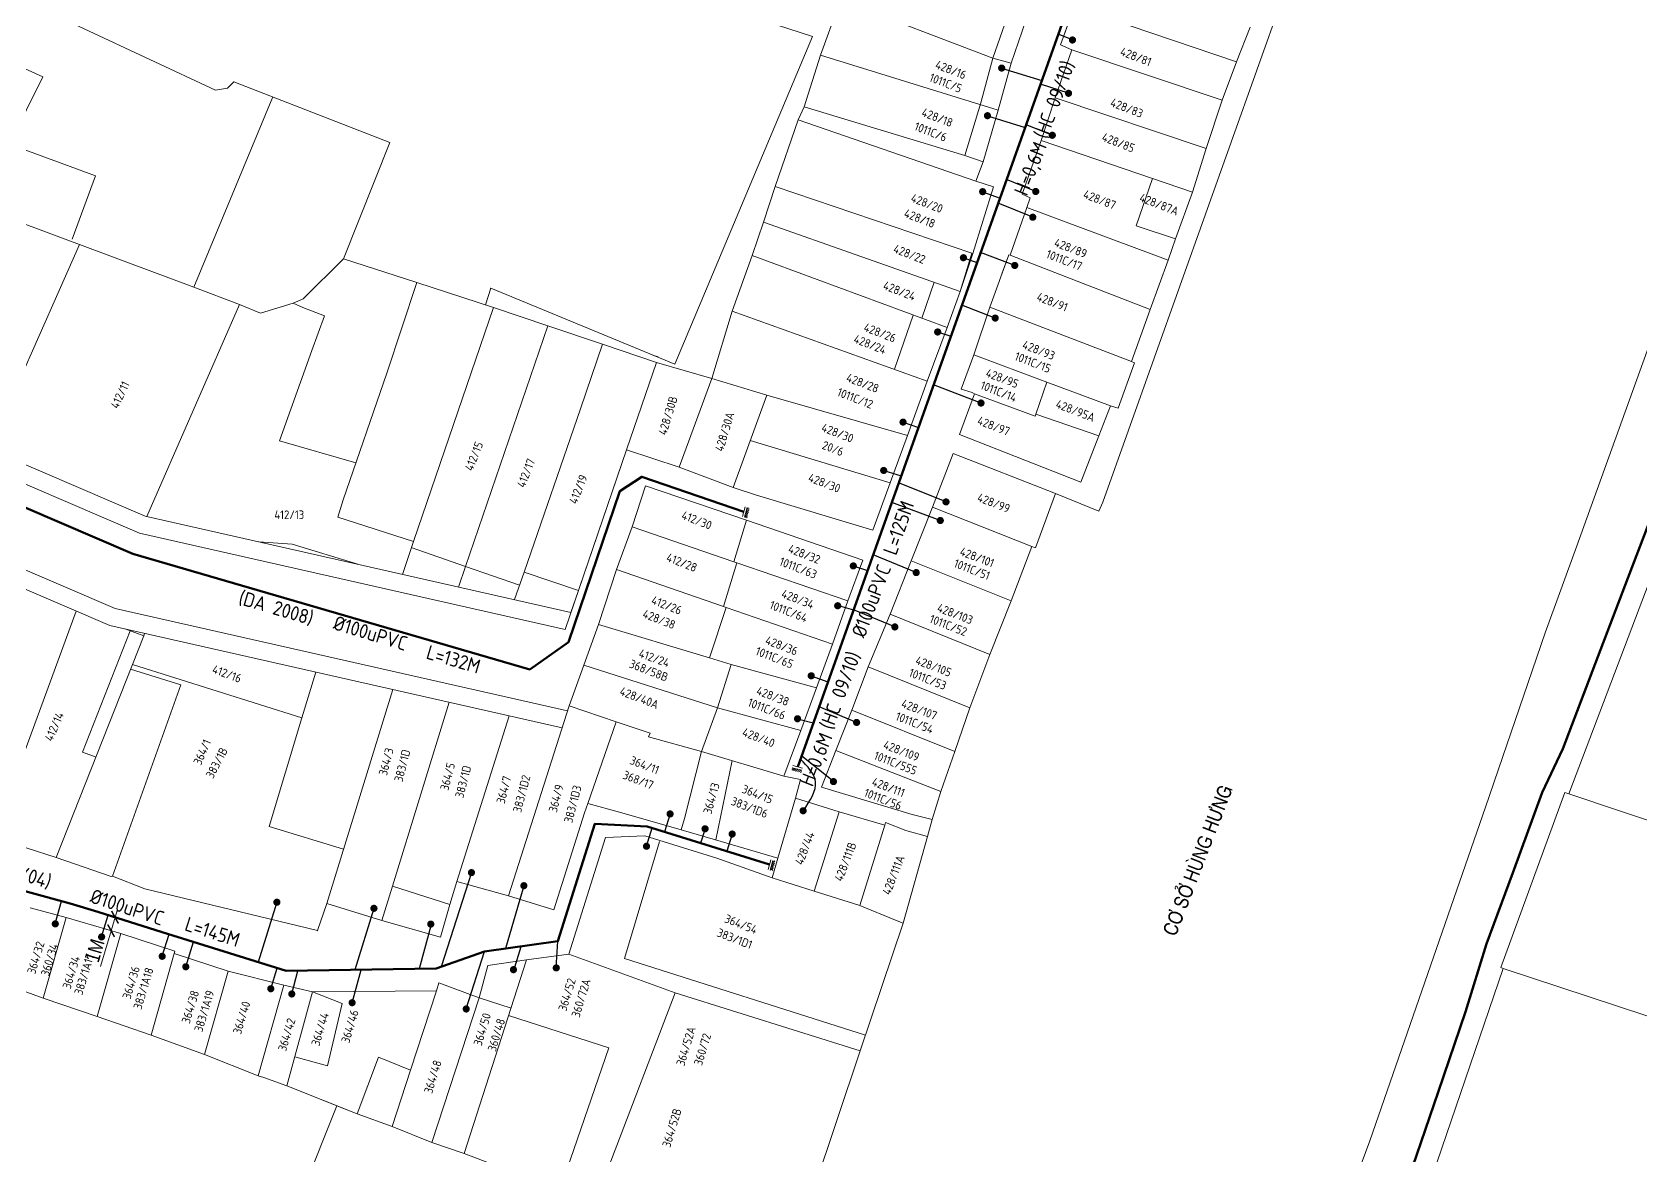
# Model space of a CAD drawing. Header units: inches. Extents: x 595615 to 1194060, y 1190840 to 2385448.
# Drawn here: x 596611.3 to 596723.7, y 1191902.9 to 1191981.4 of the extents above; entities that cross this region are included whole.
import ezdxf
from ezdxf.enums import TextEntityAlignment as Align

# ---------------------------------------------------------------- set-up
doc = ezdxf.new("R2010")
doc.units = ezdxf.units.IN
doc.header["$MEASUREMENT"] = 0
doc.layers.get('Defpoints').update_dxf_attribs({"color": 1})
for name, color, linetype, lineweight in [('Chitiet', 4, 'Continuous', 9), ('DN 100 uPVC', 4, 'Continuous', 50), ('DN 25 PE', 40, 'Continuous', 30), ('DOSAU', 2, 'Continuous', 20), ('DUONG CACH LE', 112, 'Continuous', 5), ('NAM-CDAI', 220, 'Continuous', 25), ('Nen_HTHANH-TP', 9, 'Continuous', 0), ('Nen_SN-HTHANH-TP_new', 7, 'Continuous', 0), ('Nen_SN_HTHANH_old', 9, 'Continuous', 0), ('TEXT PIPE', 3, 'Continuous', 25), ('Text_DiaDanh', 9, 'Continuous', 0), ('TLK 15', 220, 'Continuous', 20)]:
    doc.layers.add(name, color=color, linetype=linetype, lineweight=lineweight)
doc.styles.add('Dia Danh', font='VHELVCN_0.TTF', dxfattribs={"height": 1})
doc.styles.add('Sonha_QTB', font='isocp.shx', dxfattribs={"height": 0.6, "bigfont": 'bigfont.shx'})
doc.styles.add('text', font='isocp2.shx')
doc.styles.add('VNI-HC', font='VHELVCN_0.TTF')
doc.dimstyles.new('DUONG KICH THUOC', dxfattribs={"dimtxt": 1, "dimasz": 0.7, "dimexe": 0.5, "dimexo": 0.3, "dimgap": 0.2, "dimtad": 1, "dimzin": 0, "dimdsep": 46, "dimtxsty": 'VNI-HC', "dimblk": 'ARCHTICK', "dimcen": 0.09, "dimdle": 0.5, "dimclrd": 256, "dimclre": 256, "dimclrt": 256, "dimadec": 0, "dimazin": 0, "dimtfac": 1, "dimtofl": 0, "dimtmove": 0, "dimatfit": 3, "dimfxl": 1, "dimtolj": 1, "dimtzin": 0, "dimlwd": -1, "dimlwe": -1, "dimarcsym": 0})

# ---------------------------------------------------------------- blocks, each defined once
blk = doc.blocks.new('BIT')
at = {"layer": 'Chitiet', "ltscale": 100}
for p, q in [((0.35, 0), (-0.35, 0)), ((-0.3, -0.16), (-0.35, -0.21)), ((0.35, -0.16), (-0.35, -0.16)), ((-0.18, -0.16), (-0.34, -0.33)), ((-0.06, -0.16), (-0.22, -0.33)), ((0.07, -0.16), (-0.09, -0.33)), ((0.19, -0.16), (0.03, -0.33)), ((0.32, -0.16), (0.15, -0.33)), ((0.35, -0.25), (0.28, -0.33))]:
    blk.add_line(p, q, dxfattribs=at)
blk = doc.blocks.new('_ArchTick')
at = {"color": 0, "linetype": 'ByBlock', "const_width": 0.15}
blk.add_lwpolyline([(-0.5, -0.5), (0.5, 0.5)], dxfattribs=at)
blk = doc.blocks.new('*D75')
at = {"layer": 'Defpoints', "color": 0}
for p in [(596617.07, 1191919.59), (596616.8, 1191918.65), (596616.8, 1191918.65)]:
    blk.add_point(p, dxfattribs=at)
at = {"layer": 'DUONG CACH LE'}
for p, q in [((596616.79, 1191919.68), (596616.6, 1191919.73)), ((596617.22, 1191920.07), (596616.8, 1191918.65)), ((596616.8, 1191918.65), (596616.06, 1191916.15)), ((596616.51, 1191918.74), (596616.32, 1191918.8))]:
    blk.add_line(p, q, dxfattribs=at)
at = {"layer": 'DUONG CACH LE', "xscale": 0.7, "yscale": 0.7, "zscale": 0.7}
for p, rotation in [((596617.07, 1191919.59), 73.56740579417948), ((596616.8, 1191918.65), 253.5674057941795)]:
    blk.add_blockref('_ArchTick', p, dxfattribs=dict(at, rotation=rotation))
at = {"layer": 'DUONG CACH LE', "insert": (596615.66, 1191917.26), "char_height": 1, "attachment_point": 5, "rotation": 73.5674, "style": 'VNI-HC'}
blk.add_mtext('\\A1;1M', dxfattribs=at)
blk = doc.blocks.new('TLK 15')
at = {"layer": 'TLK 15', "linetype": 'Continuous', "const_width": 0.25}
blk.add_lwpolyline([(-0.125, 0, 1), (0.125, 0, 1)], format="xyb", close=True, dxfattribs=at)

msp = doc.modelspace()

# ---------------------------------------------------------------- linework, layer by layer
at = {"layer": 'DN 100 uPVC'}
for points in [[(596664.773, 1191930.098), (596692.787, 1192008.835), (596692.787, 1192008.835), (596692.239, 1192010.312), (596705.699, 1192047.455)], [(596548.431, 1191976.364), (596577.772, 1191962.393), (596618.33, 1191944.98), (596646.048, 1191936.899), (596648.751, 1191938.806), (596652.344, 1191949.348), (596653.879, 1191950.357), (596661.003, 1191947.911)], [(596724.21, 1191947.055), (596722.775, 1191943.279), (596720.502, 1191937.298), (596718.242, 1191931.354), (596716.784, 1191928.3), (596714.731, 1191922.698), (596712.908, 1191917.723), (596711.435, 1191912.975), (596709.524, 1191907.381), (596706.851, 1191899.552)], [(596607.951, 1191922.178), (596613.94, 1191920.541), (596615.868, 1191919.972), (596620.373, 1191918.557), (596629.026, 1191915.843), (596639.52, 1191916.007), (596642.881, 1191917.199), (596648.024, 1191917.911), (596650.597, 1191926.114), (596654.246, 1191925.939), (596662.796, 1191923.266), (596662.796, 1191923.266)]]:
    msp.add_lwpolyline(points, dxfattribs=at)
at = {"layer": 'DN 25 PE'}
for p, q in [((596683.971, 1191980.871), (596682.982, 1191981.278)), ((596679.025, 1191978.909), (596681.83, 1191978.039)), ((596683.7, 1191977.147), (596681.741, 1191977.788)), ((596678.031, 1191975.582), (596680.666, 1191974.769)), ((596682.563, 1191974.213), (596680.726, 1191974.937)), ((596681.406, 1191970.287), (596679.372, 1191971.132)), ((596677.697, 1191970.275), (596678.91, 1191969.832)), ((596681.199, 1191968.49), (596678.78, 1191969.466)), ((596676.351, 1191965.661), (596677.305, 1191965.321)), ((596679.938, 1191965.122), (596677.555, 1191966.023)), ((596678.574, 1191961.445), (596676.246, 1191962.345)), ((596674.553, 1191960.473), (596675.474, 1191960.175)), ((596677.582, 1191955.51), (596674.27, 1191956.792)), ((596672.134, 1191954.179), (596673.206, 1191953.8)), ((596670.782, 1191950.801), (596672.002, 1191950.416)), ((596675.136, 1191948.602), (596671.828, 1191949.927)), ((596674.738, 1191947.304), (596671.343, 1191948.565)), ((596673.052, 1191943.668), (596670.04, 1191944.903)), ((596668.659, 1191944.131), (596669.651, 1191943.809)), ((596667.694, 1191941.35), (596668.673, 1191941.059)), ((596671.565, 1191939.868), (596668.673, 1191941.059)), ((596665.719, 1191936.455), (596666.888, 1191936.044)), ((596668.89, 1191933.198), (596666.265, 1191934.293)), ((596664.761, 1191933.454), (596665.863, 1191933.163)), ((596667.271, 1191929.066), (596665.046, 1191930.866)), ((596655.858, 1191926.806), (596655.467, 1191925.557)), ((596654.208, 1191924.548), (596654.608, 1191925.826)), ((596658.301, 1191925.769), (596657.988, 1191924.769)), ((596660.195, 1191925.403), (596659.818, 1191924.197)), ((596641.978, 1191922.708), (596639.871, 1191916.131)), ((596645.643, 1191921.793), (596644.358, 1191917.403)), ((596612.901, 1191919.129), (596613.332, 1191920.707)), ((596628.385, 1191920.637), (596627.074, 1191916.456)), ((596616.138, 1191918.214), (596616.588, 1191919.737)), ((596635.166, 1191920.21), (596633.831, 1191915.918)), ((596620.371, 1191916.86), (596620.856, 1191918.406)), ((596639.136, 1191918.986), (596638.33, 1191915.988)), ((596622.02, 1191916.128), (596622.566, 1191917.869)), ((596641.614, 1191913.181), (596642.881, 1191917.199)), ((596644.912, 1191915.802), (596645.452, 1191917.555)), ((596647.905, 1191916.049), (596648.024, 1191917.911)), ((596627.958, 1191914.595), (596628.41, 1191916.036)), ((596629.424, 1191914.229), (596629.853, 1191915.856)), ((596633.639, 1191913.619), (596634.273, 1191915.925))]:
    msp.add_line(p, q, dxfattribs=at)
msp.add_spline([(596665.154, 1191927.027), (596666.02, 1191929.065), (596664.966, 1191930.642)], degree=3, dxfattribs=at)
at = {"layer": 'Nen_HTHANH-TP', "linetype": 'Continuous'}
for p, q in [((596703.005, 1191996.061), (596686.083, 1191948.587)), ((596602.792, 1191987.32), (596624.1, 1191977.367)), ((596602.792, 1191987.32), (596624.1, 1191977.367)), ((596665.817, 1191981.111), (596652.613, 1191985.41)), ((596666.368, 1191979.811), (596667.765, 1191983.682)), ((596678.418, 1191979.601), (596667.765, 1191983.682)), ((596719.196, 1191945.454), (596733.154, 1191984.285)), ((596679.735, 1191983.402), (596678.418, 1191979.601)), ((596680.975, 1191982.973), (596679.698, 1191979.242)), ((596680.975, 1191982.973), (596679.698, 1191979.242)), ((596684.125, 1191983.226), (596683.127, 1191980.525)), ((596683.127, 1191980.525), (596684.125, 1191983.216)), ((596685.035, 1191982.866), (596695.438, 1191979.355)), ((596696.386, 1191981.765), (596695.438, 1191979.355)), ((596607.637, 1191980.294), (596612.019, 1191978.287)), ((596656.195, 1191958.223), (596665.817, 1191981.111)), ((596683.928, 1191980.175), (596682.76, 1191976.834)), ((596682.76, 1191976.834), (596683.928, 1191980.175)), ((596683.127, 1191980.525), (596683.928, 1191980.175)), ((596683.928, 1191980.175), (596683.127, 1191980.525)), ((596683.928, 1191980.175), (596694.42, 1191976.664)), ((596665.231, 1191976.2), (596666.368, 1191979.811)), ((596666.368, 1191979.811), (596678.781, 1191975.961)), ((596678.418, 1191979.601), (596677.561, 1191976.48)), ((596679.698, 1191979.242), (596678.418, 1191979.601)), ((596679.698, 1191979.242), (596678.781, 1191975.961)), ((596679.698, 1191979.242), (596678.781, 1191975.961)), ((596695.438, 1191979.355), (596694.42, 1191976.664)), ((596612.019, 1191978.287), (596609.713, 1191973.585)), ((596624.93, 1191977.508), (596625.379, 1191977.938)), ((596624.93, 1191977.508), (596625.379, 1191977.938)), ((596625.379, 1191977.938), (596636.283, 1191973.717)), ((596625.379, 1191977.938), (596636.283, 1191973.717)), ((596622.581, 1191963.606), (596628.09, 1191976.89)), ((596624.1, 1191977.367), (596624.93, 1191977.508)), ((596624.1, 1191977.367), (596624.93, 1191977.508)), ((596682.76, 1191976.834), (596681.793, 1191973.854)), ((596681.793, 1191973.854), (596682.76, 1191976.834)), ((596682.76, 1191976.834), (596693.323, 1191973.293)), ((596665.231, 1191976.2), (596664.811, 1191975.29)), ((596676.453, 1191972.799), (596665.231, 1191976.2)), ((596677.561, 1191976.48), (596676.453, 1191972.799)), ((596678.781, 1191975.961), (596677.734, 1191972.37)), ((596678.781, 1191975.961), (596677.734, 1191972.37)), ((596694.42, 1191976.664), (596693.323, 1191973.293)), ((596664.811, 1191975.29), (596663.205, 1191970.629)), ((596664.811, 1191975.29), (596677.225, 1191971.02)), ((596609.713, 1191973.585), (596615.715, 1191971.38)), ((596633.029, 1191965.584), (596636.283, 1191973.717)), ((596633.029, 1191965.584), (596636.283, 1191973.717)), ((596681.793, 1191973.854), (596680.466, 1191970.093)), ((596680.466, 1191970.093), (596681.793, 1191973.854)), ((596681.793, 1191973.854), (596689.575, 1191971.19)), ((596677.734, 1191972.37), (596676.453, 1191972.799)), ((596677.734, 1191972.37), (596677.225, 1191971.02)), ((596677.734, 1191972.37), (596677.225, 1191971.02)), ((596693.323, 1191973.293), (596692.366, 1191970.232)), ((596614.078, 1191966.949), (596615.715, 1191971.38)), ((596689.575, 1191971.19), (596688.417, 1191967.889)), ((596689.575, 1191971.19), (596692.366, 1191970.232)), ((596663.205, 1191970.629), (596662.377, 1191968.138)), ((596663.205, 1191970.629), (596676.949, 1191965.98)), ((596678.455, 1191970.621), (596677.009, 1191965.95)), ((596678.455, 1191970.621), (596677.009, 1191965.95)), ((596677.225, 1191971.02), (596678.455, 1191970.621)), ((596677.225, 1191971.02), (596678.455, 1191970.621)), ((596680.466, 1191970.093), (596681.026, 1191969.853)), ((596681.026, 1191969.853), (596680.466, 1191970.093)), ((596692.366, 1191970.232), (596691.178, 1191966.991)), ((596622.581, 1191963.606), (596607.086, 1191969.383)), ((596680.776, 1191969.163), (596679.609, 1191965.832)), ((596679.609, 1191965.832), (596680.776, 1191969.163)), ((596681.026, 1191969.853), (596680.776, 1191969.163)), ((596680.776, 1191969.163), (596681.026, 1191969.853)), ((596680.776, 1191969.163), (596690.659, 1191965.491)), ((596662.377, 1191968.138), (596661.599, 1191965.827)), ((596662.377, 1191968.138), (596676.131, 1191963.299)), ((596688.417, 1191967.889), (596691.178, 1191966.991)), ((596691.178, 1191966.991), (596690.659, 1191965.491)), ((596614.588, 1191966.589), (596608.258, 1191952.297)), ((596630.222, 1191962.792), (596633.029, 1191965.584)), ((596638.161, 1191963.938), (596633.029, 1191965.584)), ((596638.161, 1191963.938), (596633.029, 1191965.584)), ((596661.599, 1191965.827), (596660.202, 1191961.936)), ((596661.599, 1191965.827), (596675.223, 1191960.778)), ((596676.949, 1191965.98), (596676.131, 1191963.299)), ((596677.009, 1191965.95), (596676.131, 1191963.299)), ((596677.009, 1191965.95), (596676.949, 1191965.98)), ((596678.202, 1191962.201), (596679.519, 1191965.872)), ((596679.519, 1191965.872), (596679.04, 1191964.531)), ((596679.609, 1191965.832), (596679.519, 1191965.872)), ((596679.519, 1191965.872), (596679.609, 1191965.832)), ((596679.609, 1191965.832), (596689.392, 1191962.05)), ((596690.659, 1191965.491), (596689.392, 1191962.05)), ((596622.581, 1191963.606), (596625.762, 1191962.388)), ((596638.171, 1191963.938), (596636.056, 1191957.607)), ((596643.512, 1191962.173), (596638.161, 1191963.938)), ((596643.512, 1191962.173), (596638.161, 1191963.938)), ((596643.331, 1191963.523), (596642.952, 1191962.362)), ((596643.331, 1191963.523), (596656.195, 1191958.223)), ((596674.301, 1191963.948), (596673.443, 1191961.437)), ((596676.131, 1191963.299), (596675.223, 1191960.778)), ((596676.131, 1191963.299), (596675.223, 1191960.778)), ((596625.762, 1191962.388), (596619.303, 1191947.579)), ((596625.762, 1191962.388), (596627.242, 1191961.79)), ((596627.242, 1191961.79), (596629.532, 1191962.491)), ((596629.532, 1191962.491), (596630.222, 1191962.792)), ((596629.532, 1191962.491), (596630.202, 1191962.172)), ((596630.202, 1191962.172), (596631.712, 1191961.603)), ((596643.512, 1191962.173), (596637.925, 1191945.848)), ((596647.323, 1191960.896), (596643.512, 1191962.173)), ((596647.323, 1191960.896), (596643.512, 1191962.173)), ((596677.075, 1191958.87), (596678.202, 1191962.201)), ((596678.202, 1191962.201), (596688.095, 1191958.409)), ((596631.712, 1191961.603), (596630.834, 1191959.182)), ((596660.202, 1191961.936), (596658.766, 1191957.215)), ((596660.202, 1191961.936), (596673.816, 1191957.037)), ((596672.852, 1191961.656), (596671.526, 1191957.865)), ((596689.392, 1191962.05), (596688.095, 1191958.409)), ((596641.557, 1191944.091), (596647.323, 1191960.896)), ((596647.323, 1191960.896), (596651.124, 1191959.619)), ((596647.323, 1191960.896), (596651.124, 1191959.619)), ((596675.223, 1191960.778), (596673.816, 1191957.037)), ((596675.223, 1191960.778), (596673.816, 1191957.037)), ((596630.834, 1191959.182), (596628.56, 1191952.881)), ((596651.124, 1191959.619), (596649.608, 1191955.108)), ((596654.905, 1191958.352), (596651.124, 1191959.619)), ((596654.905, 1191958.352), (596651.124, 1191959.619)), ((596654.655, 1191958.852), (596655.025, 1191958.732)), ((596676.187, 1191956.489), (596677.075, 1191958.87)), ((596677.075, 1191958.87), (596682.176, 1191956.974)), ((596654.905, 1191958.352), (596652.82, 1191952.24)), ((596654.905, 1191958.352), (596652.82, 1191952.24)), ((596658.766, 1191957.215), (596654.905, 1191958.352)), ((596658.766, 1191957.215), (596654.905, 1191958.352)), ((596688.305, 1191958.329), (596687.168, 1191955.148)), ((596688.095, 1191958.409), (596688.305, 1191958.329)), ((596636.056, 1191957.607), (596633.013, 1191948.744)), ((596658.766, 1191957.215), (596656.491, 1191951.023)), ((596658.766, 1191957.215), (596662.617, 1191956.058)), ((596658.766, 1191957.215), (596662.617, 1191956.058)), ((596673.816, 1191957.037), (596672.449, 1191953.236)), ((596673.816, 1191957.037), (596672.449, 1191953.236)), ((596682.176, 1191956.974), (596681.408, 1191954.723)), ((596682.176, 1191956.974), (596686.638, 1191955.318)), ((596660.272, 1191949.616), (596662.617, 1191956.058)), ((596672.449, 1191953.236), (596662.617, 1191956.058)), ((596672.449, 1191953.236), (596662.617, 1191956.058)), ((596676.089, 1191953.319), (596677.127, 1191956.16)), ((596676.957, 1191956.24), (596676.187, 1191956.489)), ((596677.127, 1191956.16), (596676.957, 1191956.24)), ((596677.127, 1191956.16), (596681.358, 1191954.603)), ((596649.608, 1191955.108), (596645.657, 1191943.694)), ((596681.408, 1191954.723), (596681.358, 1191954.603)), ((596685.809, 1191953.207), (596681.408, 1191954.723)), ((596686.638, 1191955.318), (596685.809, 1191953.207)), ((596687.168, 1191955.148), (596686.638, 1191955.318)), ((596670.015, 1191946.624), (596672.449, 1191953.236)), ((596684.562, 1191949.986), (596676.089, 1191953.319)), ((596685.809, 1191953.207), (596684.562, 1191949.986)), ((596633.901, 1191951.335), (596628.56, 1191952.881)), ((596652.82, 1191952.24), (596648.529, 1191939.691)), ((596652.82, 1191952.24), (596649.458, 1191942.408)), ((596652.82, 1191952.24), (596656.491, 1191951.023)), ((596671.232, 1191949.93), (596661.461, 1191952.882)), ((596656.491, 1191951.023), (596660.272, 1191949.616)), ((596675.64, 1191951.989), (596674.193, 1191948.237)), ((596675.64, 1191951.989), (596682.793, 1191949.184)), ((596633.013, 1191948.744), (596632.634, 1191947.544)), ((596654.142, 1191949.721), (596653.214, 1191946.861)), ((596661.194, 1191947.317), (596654.142, 1191949.721)), ((596661.893, 1191949.078), (596660.272, 1191949.616)), ((596670.015, 1191946.624), (596661.893, 1191949.078)), ((596682.793, 1191949.184), (596681.386, 1191945.403)), ((596682.793, 1191949.184), (596685.804, 1191947.947)), ((596632.634, 1191947.544), (596637.925, 1191945.848)), ((596674.193, 1191948.237), (596672.706, 1191944.496)), ((596674.193, 1191948.237), (596681.126, 1191945.483)), ((596686.083, 1191948.587), (596685.804, 1191947.947)), ((596653.214, 1191946.861), (596652.117, 1191943.87)), ((596653.214, 1191946.861), (596660.316, 1191944.416)), ((596661.194, 1191947.317), (596660.316, 1191944.416)), ((596669.316, 1191944.524), (596661.194, 1191947.317)), ((596718.649, 1191928.203), (596725.744, 1191946.869)), ((596629.455, 1191945.641), (596627.133, 1191945.809)), ((596634.031, 1191944.25), (596629.455, 1191945.641)), ((596637.925, 1191945.848), (596637.17, 1191943.54)), ((596637.756, 1191945.408), (596641.557, 1191944.091)), ((596681.126, 1191945.483), (596679.689, 1191941.692)), ((596681.386, 1191945.403), (596681.126, 1191945.483)), ((596717, 1191939.462), (596719.196, 1191945.454)), ((596659.589, 1191941.296), (596660.526, 1191944.346)), ((596660.316, 1191944.416), (596660.526, 1191944.346)), ((596660.526, 1191944.346), (596668.279, 1191941.683)), ((596668.279, 1191941.683), (596669.316, 1191944.524)), ((596672.706, 1191944.496), (596671.229, 1191940.765)), ((596679.689, 1191941.692), (596672.706, 1191944.496)), ((596641.075, 1191942.658), (596641.557, 1191944.091)), ((596641.557, 1191944.091), (596645.338, 1191942.784)), ((596645.657, 1191943.694), (596644.978, 1191941.775)), ((596645.657, 1191943.694), (596649.458, 1191942.408)), ((596652.117, 1191943.87), (596650.85, 1191940.039)), ((596652.117, 1191943.87), (596659.589, 1191941.296)), ((596649.458, 1191942.408), (596648.929, 1191940.887)), ((596649.458, 1191942.408), (596648.929, 1191940.887)), ((596614.359, 1191940.979), (596608.731, 1191925.665)), ((596648.929, 1191940.887), (596648.926, 1191940.883)), ((596659.779, 1191941.236), (596658.612, 1191937.705)), ((596659.779, 1191941.236), (596659.589, 1191941.296)), ((596659.779, 1191941.236), (596667.211, 1191938.672)), ((596667.211, 1191938.672), (596668.279, 1191941.683)), ((596679.689, 1191941.692), (596678.202, 1191937.951)), ((596619.081, 1191939.253), (596617.828, 1191939.711)), ((596650.85, 1191940.039), (596648.804, 1191934.367)), ((596650.85, 1191940.039), (596658.612, 1191937.705)), ((596671.229, 1191940.765), (596669.702, 1191937.074)), ((596671.229, 1191940.765), (596678.202, 1191937.951)), ((596619.081, 1191939.253), (596612.973, 1191923.758)), ((596618.14, 1191939.592), (596614.807, 1191931.13)), ((596619.081, 1191939.253), (596619.142, 1191939.414)), ((596666.083, 1191935.611), (596667.211, 1191938.672)), ((596712.84, 1191927.289), (596717, 1191939.462)), ((596658.612, 1191937.705), (596660.132, 1191937.246)), ((596678.202, 1191937.951), (596676.805, 1191934.21)), ((596621.663, 1191935.815), (596618.162, 1191936.922)), ((596618.292, 1191937.252), (596630.135, 1191933.522)), ((596631.1, 1191936.711), (596630.135, 1191933.522)), ((596659.175, 1191934.215), (596660.132, 1191937.246)), ((596660.132, 1191937.246), (596666.083, 1191935.611)), ((596669.702, 1191937.074), (596668.555, 1191934.063)), ((596669.702, 1191937.074), (596676.805, 1191934.21)), ((596621.663, 1191935.815), (596616.904, 1191922.461)), ((596636.487, 1191935.493), (596631.866, 1191920.543)), ((596664.986, 1191932.63), (596666.083, 1191935.611)), ((596640.424, 1191934.603), (596636.455, 1191921.767)), ((596648.804, 1191934.367), (596644.575, 1191921.084)), ((596648.804, 1191934.367), (596652.095, 1191933.25)), ((596648.804, 1191934.367), (596652.095, 1191933.25)), ((596658.057, 1191931.174), (596659.175, 1191934.215)), ((596659.175, 1191934.215), (596664.986, 1191932.63)), ((596668.555, 1191934.063), (596667.437, 1191931.232)), ((596668.555, 1191934.073), (596668.555, 1191934.063)), ((596668.555, 1191934.063), (596675.747, 1191931.169)), ((596676.805, 1191934.21), (596675.747, 1191931.169)), ((596630.135, 1191933.522), (596627.841, 1191925.93)), ((596644.623, 1191933.654), (596640.954, 1191922.091)), ((596650.11, 1191927.528), (596652.095, 1191933.25)), ((596652.095, 1191933.25), (596650.11, 1191927.528)), ((596652.095, 1191933.25), (596654.466, 1191932.442)), ((596654.466, 1191932.442), (596654.346, 1191932.201)), ((596654.346, 1191932.201), (596658.057, 1191931.174)), ((596664.986, 1191932.63), (596663.808, 1191929.449)), ((596615.747, 1191930.78), (596614.807, 1191931.13)), ((596656.871, 1191926.493), (596658.057, 1191931.174)), ((596663.808, 1191929.449), (596658.057, 1191931.174)), ((596667.437, 1191931.232), (596666.429, 1191928.671)), ((596667.437, 1191931.232), (596674.779, 1191928.368)), ((596675.747, 1191931.169), (596674.779, 1191928.368)), ((596664.969, 1191929.2), (596663.808, 1191929.449)), ((596664.63, 1191927.91), (596664.969, 1191929.2)), ((596666.429, 1191928.671), (596672.781, 1191926.766)), ((596649.881, 1191926.878), (596650.11, 1191927.528)), ((596649.881, 1191926.878), (596650.11, 1191927.528)), ((596650.11, 1191927.528), (596652.33, 1191926.92)), ((596664.63, 1191927.91), (596663.393, 1191923.709)), ((596664.63, 1191927.91), (596667.67, 1191926.942)), ((596674.779, 1191928.368), (596674.171, 1191926.427)), ((596718.379, 1191928.293), (596713.899, 1191916.07)), ((596713.899, 1191916.07), (596718.379, 1191928.293)), ((596718.649, 1191928.203), (596718.379, 1191928.293)), ((596718.379, 1191928.293), (596718.649, 1191928.203)), ((596718.649, 1191928.203), (596747.917, 1191918.367)), ((596718.649, 1191928.203), (596747.917, 1191918.367)), ((596647.736, 1191920.116), (596649.881, 1191926.878)), ((596647.736, 1191920.116), (596649.881, 1191926.878)), ((596652.33, 1191926.92), (596656.641, 1191925.693)), ((596656.641, 1191925.693), (596656.871, 1191926.493)), ((596667.67, 1191926.942), (596665.925, 1191921.421)), ((596667.67, 1191926.942), (596670.851, 1191926.025)), ((596670.851, 1191926.025), (596670.901, 1191926.205)), ((596670.901, 1191926.205), (596672.332, 1191925.646)), ((596672.781, 1191926.766), (596674.171, 1191926.427)), ((596674.171, 1191926.427), (596673.832, 1191925.227)), ((596704.739, 1191903.972), (596712.84, 1191927.289)), ((596608.532, 1191925.184), (596612.973, 1191923.758)), ((596627.841, 1191925.93), (596633.033, 1191924.334)), ((596651.342, 1191925.149), (596648.788, 1191917.007)), ((596651.342, 1191925.149), (596654.092, 1191925.281)), ((596654.092, 1191925.281), (596659.123, 1191923.705)), ((596656.641, 1191925.693), (596659.432, 1191924.876)), ((596670.851, 1191926.025), (596669.126, 1191920.403)), ((596673.832, 1191925.227), (596672.137, 1191919.166)), ((596672.332, 1191925.646), (596673.832, 1191925.227)), ((596655.113, 1191924.884), (596652.679, 1191916.71)), ((596659.432, 1191924.876), (596663.393, 1191923.709)), ((596612.973, 1191923.758), (596616.804, 1191922.441)), ((596659.123, 1191923.705), (596662.994, 1191922.348)), ((596663.393, 1191923.709), (596662.994, 1191922.348)), ((596616.804, 1191922.441), (596616.904, 1191922.461)), ((596616.904, 1191922.461), (596619.165, 1191921.583)), ((596636.455, 1191921.767), (596635.717, 1191919.366)), ((596640.476, 1191920.49), (596636.455, 1191921.767)), ((596640.476, 1191920.49), (596640.954, 1191922.091)), ((596644.575, 1191921.084), (596640.954, 1191922.091)), ((596665.925, 1191921.421), (596662.994, 1191922.348)), ((596619.165, 1191921.583), (596631.227, 1191918.653)), ((596644.575, 1191921.084), (596647.736, 1191920.116)), ((596644.575, 1191921.084), (596647.736, 1191920.116)), ((596669.126, 1191920.403), (596665.925, 1191921.421)), ((596613.666, 1191919.579), (596611.136, 1191920.247)), ((596612.051, 1191913.947), (596613.666, 1191919.579)), ((596613.666, 1191919.579), (596617.487, 1191918.452)), ((596631.227, 1191918.653), (596631.866, 1191920.543)), ((596631.866, 1191920.543), (596635.717, 1191919.366)), ((596639.808, 1191918.19), (596640.476, 1191920.49)), ((596671.597, 1191919.375), (596669.126, 1191920.403)), ((596617.487, 1191918.452), (596615.822, 1191912.66)), ((596621.258, 1191917.215), (596617.487, 1191918.452)), ((596631.227, 1191918.653), (596631.247, 1191918.643)), ((596635.717, 1191919.366), (596639.808, 1191918.19)), ((596672.137, 1191919.166), (596669.134, 1191910.263)), ((596672.137, 1191919.166), (596671.597, 1191919.375)), ((596621.258, 1191917.215), (596621.208, 1191917.045)), ((596621.208, 1191917.045), (596619.593, 1191911.353)), ((596624.989, 1191915.828), (596621.208, 1191917.045)), ((596641.48, 1191903.091), (596645.829, 1191916.625)), ((596645.829, 1191916.625), (596641.48, 1191903.091)), ((596643.119, 1191916.222), (596642.511, 1191913.962)), ((596645.829, 1191916.625), (596643.119, 1191916.222)), ((596645.829, 1191916.625), (596643.119, 1191916.222)), ((596645.829, 1191916.625), (596648.788, 1191917.007)), ((596648.788, 1191917.007), (596656.201, 1191914.303)), ((596652.679, 1191916.71), (596669.515, 1191911.347)), ((596713.899, 1191916.07), (596714.059, 1191916.02)), ((596714.059, 1191916.02), (596713.899, 1191916.07)), ((596624.989, 1191915.828), (596623.324, 1191910.006)), ((596628.88, 1191914.841), (596624.989, 1191915.828)), ((596639.7, 1191915.01), (596639.531, 1191914.44)), ((596642.511, 1191913.962), (596639.7, 1191915.01)), ((596703.225, 1191884.291), (596714.059, 1191916.02)), ((596714.059, 1191916.02), (596745.368, 1191905.665)), ((596714.059, 1191916.02), (596745.368, 1191905.665)), ((596609.7, 1191914.805), (596612.051, 1191913.947)), ((596609.7, 1191914.805), (596612.051, 1191913.947)), ((596615.822, 1191912.66), (596612.051, 1191913.947)), ((596615.822, 1191912.66), (596612.051, 1191913.947)), ((596628.88, 1191914.841), (596627.085, 1191908.509)), ((596630.861, 1191914.373), (596628.88, 1191914.841)), ((596630.861, 1191914.373), (596629.086, 1191907.801)), ((596639.531, 1191914.44), (596630.861, 1191914.373)), ((596630.861, 1191914.373), (596632.951, 1191913.564)), ((596639.531, 1191914.44), (596637.715, 1191908.908)), ((596642.511, 1191913.962), (596639.199, 1191903.849)), ((596642.511, 1191913.962), (596644.742, 1191913.244)), ((596651.541, 1191902.059), (596656.201, 1191914.303)), ((596656.201, 1191914.303), (596669.134, 1191910.263)), ((596632.951, 1191913.564), (596631.915, 1191909.213)), ((596651.584, 1191910.469), (596644.572, 1191912.714)), ((596619.593, 1191911.353), (596615.822, 1191912.66)), ((596619.593, 1191911.353), (596615.822, 1191912.66)), ((596623.324, 1191910.006), (596619.593, 1191911.353)), ((596623.324, 1191910.006), (596619.593, 1191911.353)), ((596651.584, 1191910.469), (596648.152, 1191900.526)), ((596627.085, 1191908.509), (596623.324, 1191910.006)), ((596627.085, 1191908.509), (596623.324, 1191910.006)), ((596631.915, 1191909.213), (596629.634, 1191909.832)), ((596635.494, 1191909.816), (596633.987, 1191905.845)), ((596635.494, 1191909.816), (596637.715, 1191908.908)), ((596669.134, 1191910.263), (596664.904, 1191897.62)), ((596627.465, 1191908.4), (596627.085, 1191908.509)), ((596627.465, 1191908.4), (596627.085, 1191908.509)), ((596629.086, 1191907.801), (596627.465, 1191908.4)), ((596629.086, 1191907.801), (596627.465, 1191908.4)), ((596637.715, 1191908.908), (596636.428, 1191904.967)), ((596632.567, 1191906.404), (596629.086, 1191907.801)), ((596633.987, 1191905.845), (596629.086, 1191907.801)), ((596632.567, 1191906.404), (596614.553, 1191861.569)), ((596633.987, 1191905.845), (596632.567, 1191906.404)), ((596636.428, 1191904.967), (596633.987, 1191905.845)), ((596636.428, 1191904.967), (596633.987, 1191905.845)), ((596636.428, 1191904.967), (596639.199, 1191903.849)), ((596636.428, 1191904.967), (596639.199, 1191903.849)), ((596639.199, 1191903.849), (596641.48, 1191903.091)), ((596639.199, 1191903.849), (596641.48, 1191903.091)), ((596703.153, 1191899.651), (596704.739, 1191903.972)), ((596644.02, 1191902.113), (596641.48, 1191903.091))]:
    msp.add_line(p, q, dxfattribs=at)
for points in [[(596551.621, 1191976.506), (596578.391, 1191963.76), (596618.795, 1191946.413), (596648.529, 1191939.691)], [(596556.905, 1191975.375), (596578.906, 1191964.899), (596619.182, 1191947.607), (596648.928, 1191940.882)], [(596549.712, 1191969.939), (596575.607, 1191957.609), (596616.702, 1191939.966), (596648.312, 1191932.82)], [(596659.175, 1191934.215), (596649.827, 1191937.203)], [(596660.197, 1191930.533), (596659.049, 1191924.988)]]:
    msp.add_lwpolyline(points, dxfattribs=at)
msp.add_lwpolyline([(596538.294, 1191959.908), (596544.034, 1191969.114, -0.3814636), (596550.426, 1191970.984), (596576.123, 1191958.748), (596617.089, 1191941.16), (596648.692, 1191934.015)], format="xyb", dxfattribs=at)
msp.add_point((596643.331, 1191963.523), dxfattribs=at)

# ---------------------------------------------------------------- block references
at = {"layer": 'Chitiet'}
for p, rotation in [((596661.003, 1191947.911), 75.00984584531489), ((596664.773, 1191930.098), 345.1744132183682), ((596662.796, 1191923.266), 75.00984584531489)]:
    msp.add_blockref('BIT', p, dxfattribs=dict(at, rotation=rotation))
at = {"layer": 'TLK 15'}
for p in [(596683.971, 1191980.871), (596679.025, 1191978.909), (596683.7, 1191977.147), (596678.031, 1191975.582), (596682.563, 1191974.213), (596677.697, 1191970.275), (596681.406, 1191970.287), (596681.199, 1191968.49), (596676.351, 1191965.661), (596679.938, 1191965.122), (596678.574, 1191961.445), (596674.553, 1191960.473), (596677.582, 1191955.51), (596672.134, 1191954.179), (596670.782, 1191950.801), (596675.136, 1191948.602), (596674.738, 1191947.304), (596668.659, 1191944.131), (596673.052, 1191943.668), (596667.569, 1191941.35), (596671.565, 1191939.868), (596665.719, 1191936.455), (596664.761, 1191933.454), (596668.89, 1191933.198), (596667.271, 1191929.066), (596655.858, 1191926.806), (596665.154, 1191927.027), (596658.301, 1191925.769), (596660.195, 1191925.403), (596654.208, 1191924.548), (596641.978, 1191922.708), (596645.643, 1191921.793), (596628.385, 1191920.637), (596635.166, 1191920.21), (596612.901, 1191919.129), (596616.138, 1191918.214), (596639.136, 1191919.111), (596620.371, 1191916.86), (596622.02, 1191916.128), (596644.912, 1191915.927), (596647.905, 1191916.049), (596627.958, 1191914.595), (596629.424, 1191914.229), (596633.639, 1191913.619), (596641.614, 1191913.181)]:
    msp.add_blockref('TLK 15', p, dxfattribs=at)
at = {"layer": 'TLK 15', "rotation": 359.9999999934133}
for p in [(596655.858, 1191926.806), (596665.154, 1191927.027), (596658.301, 1191925.769), (596660.195, 1191925.403), (596654.208, 1191924.548), (596641.978, 1191922.708), (596645.643, 1191921.793), (596628.385, 1191920.637), (596635.166, 1191920.21), (596612.901, 1191919.129), (596616.138, 1191918.214), (596639.136, 1191919.111), (596620.371, 1191916.86), (596622.02, 1191916.128), (596644.912, 1191915.927), (596647.905, 1191916.049), (596627.958, 1191914.595), (596629.424, 1191914.229), (596633.639, 1191913.619), (596641.614, 1191913.181)]:
    msp.add_blockref('TLK 15', p, dxfattribs=at)

# ---------------------------------------------------------------- texts
at = {"layer": 'DOSAU', "style": 'text'}
for p in [(596680.778, 1191969.918), (596665.81, 1191928.643)]:
    msp.add_text('H=0,6M', height=1, rotation=68.19735, dxfattribs=at).set_placement(p)
at = {"layer": 'NAM-CDAI', "style": 'text'}
for s, rotation, p in [('(HC 09/10)', 69.52161, (596682.19, 1191973.887)), ('L=125M', 70.50653, (596671.648, 1191944.809)), ('(DA 2008)', 343.50275, (596625.632, 1191941.486)), ('L=132M', 343.50275, (596638.745, 1191937.673)), ('(HC 09/10)', 69.52161, (596667.222, 1191932.612)), ('(10/04)', 342.19399, (596608.93, 1191922.671)), ('L=145M', 342.19399, (596621.869, 1191918.692))]:
    msp.add_text(s, height=1, rotation=rotation, dxfattribs=at).set_placement(p)
at = {"layer": 'Nen_SN-HTHANH-TP_new', "style": 'Sonha_QTB'}
for s, rotation, p in [('428/81', 338.7796, (596688.404, 1191979.709)), ('428/16', 338.7796, (596675.475, 1191978.791)), ('428/83', 338.7796, (596687.769, 1191976.124)), ('428/18', 338.7796, (596674.529, 1191975.455)), ('428/85', 338.7796, (596687.178, 1191973.705)), ('428/20', 338.7796, (596673.806, 1191969.463)), ('428/87', 338.7796, (596685.872, 1191969.717)), ('428/87A', 338.7796, (596690.029, 1191969.385)), ('428/89', 338.7796, (596683.847, 1191966.33)), ('428/22', 338.7796, (596672.583, 1191965.914)), ('428/24', 338.7796, (596671.881, 1191963.343)), ('428/91', 338.7796, (596682.567, 1191962.57)), ('428/26', 338.7796, (596670.522, 1191960.424)), ('428/93', 338.7796, (596681.615, 1191959.205)), ('428/95', 338.7796, (596679.063, 1191957.234)), ('412/11', 64.62603, (596617.424, 1191956.08)), ('428/28', 338.7796, (596669.313, 1191956.907)), ('428/30B', 73.19444, (596655.705, 1191954.638)), ('428/95A', 338.7796, (596684.179, 1191954.973)), ('428/30A', 73.19444, (596659.669, 1191953.507)), ('428/97', 338.7796, (596678.466, 1191953.909)), ('428/30', 338.7796, (596667.561, 1191953.422)), ('412/15', 68.44722, (596642.154, 1191951.795)), ('412/17', 68.44722, (596645.79, 1191950.624)), ('412/19', 68.44722, (596649.439, 1191949.487)), ('428/30', 338.7796, (596666.636, 1191949.925)), ('428/99', 338.7796, (596678.471, 1191948.53)), ('412/13', 0.04623, (596629.251, 1191947.709)), ('412/30', 338.7796, (596657.721, 1191947.327)), ('428/32', 338.7796, (596665.237, 1191944.957)), ('428/101', 338.7796, (596677.306, 1191944.737)), ('412/28', 338.7796, (596656.676, 1191944.37)), ('412/26', 338.7796, (596655.616, 1191941.387)), ('428/34', 338.7796, (596664.785, 1191941.813)), ('428/103', 338.7796, (596675.772, 1191940.782)), ('428/36', 338.7796, (596663.653, 1191938.562)), ('412/24', 340.38523, (596654.752, 1191937.69)), ('428/105', 338.7796, (596674.266, 1191937.116)), ('412/16', 339.6215, (596624.895, 1191936.594)), ('428/40A', 338.7796, (596653.703, 1191934.911)), ('428/38', 338.7796, (596663.035, 1191935.036)), ('428/107', 338.7796, (596673.268, 1191934.099)), ('412/14', 66.27305, (596612.83, 1191932.912)), ('364/1', 66.27305, (596623.168, 1191931.125)), ('428/40', 338.7796, (596662.044, 1191932.137)), ('428/109', 338.7796, (596672.021, 1191931.213)), ('364/3', 75.52315, (596636.02, 1191930.461)), ('364/11', 338.7796, (596654.076, 1191930.217)), ('364/5', 75.52315, (596640.311, 1191929.419)), ('364/7', 75.52315, (596644.241, 1191928.497)), ('364/9', 75.52315, (596647.892, 1191927.898)), ('364/13', 74.31193, (596658.747, 1191927.895)), ('364/15', 338.7796, (596661.966, 1191928.183)), ('428/111', 338.7796, (596671.115, 1191928.669)), ('428/44', 68.7796, (596665.264, 1191924.412)), ('428/111B', 68.7796, (596668.108, 1191923.475)), ('428/111A', 68.7796, (596671.464, 1191922.538)), ('364/54', 338.7796, (596660.816, 1191919.105)), ('364/32', 73.10372, (596611.538, 1191916.769)), ('364/34', 73.10372, (596614.013, 1191915.742)), ('364/36', 73.10372, (596618.199, 1191915.024)), ('364/52', 73.10372, (596648.655, 1191914.183)), ('364/38', 73.10372, (596622.338, 1191913.329)), ('364/40', 73.10372, (596625.921, 1191912.574)), ('364/44', 73.10372, (596631.401, 1191911.773)), ('364/46', 73.10372, (596633.486, 1191911.967)), ('364/50', 73.10372, (596642.731, 1191911.758)), ('364/42', 73.10372, (596629.071, 1191911.391)), ('364/52A', 73.10372, (596656.968, 1191910.587)), ('364/48', 73.10372, (596639.281, 1191908.446)), ('364/52B', 73.10372, (596655.978, 1191904.882))]:
    msp.add_text(s, height=0.6, rotation=rotation, dxfattribs=at).set_placement(p, align=Align.MIDDLE)
at = {"layer": 'Nen_SN_HTHANH_old', "style": 'Sonha_QTB'}
for s, rotation, p in [('1011C/5', 338.7796, (596675.114, 1191977.867)), ('1011C/6', 338.7796, (596674.068, 1191974.453)), ('428/18', 338.7796, (596673.298, 1191968.405)), ('1011C/17', 338.7796, (596683.396, 1191965.49)), ('428/24', 338.7796, (596669.828, 1191959.61)), ('1011C/15', 338.7796, (596681.2, 1191958.346)), ('1011C/12', 338.7796, (596668.789, 1191955.845)), ('1011C/14', 338.7796, (596678.816, 1191956.315)), ('20/6', 338.7796, (596667.236, 1191952.335)), ('1011C/63', 338.7796, (596664.81, 1191943.991)), ('1011C/51', 338.7796, (596676.952, 1191943.882)), ('428/38', 338.7796, (596655.089, 1191940.406)), ('1011C/64', 338.7796, (596664.139, 1191940.95)), ('1011C/52', 338.7796, (596675.3, 1191939.983)), ('368/58B', 338.7796, (596654.373, 1191936.828)), ('1011C/65', 338.7796, (596663.154, 1191937.73)), ('1011C/53', 338.7796, (596673.86, 1191936.227)), ('1011C/66', 338.7796, (596662.609, 1191934.145)), ('1011C/54', 338.7796, (596672.945, 1191933.171)), ('383/1B', 62.19086, (596624.182, 1191930.379)), ('383/1D', 75.52315, (596637.144, 1191930.182)), ('1011C/555', 338.7796, (596671.609, 1191930.36)), ('383/1D', 75.52315, (596641.395, 1191929.06)), ('368/17', 338.7796, (596653.635, 1191929.175)), ('383/1D2', 75.52315, (596645.486, 1191928.219)), ('383/1D3', 75.52315, (596649.055, 1191927.498)), ('1011C/56', 338.7796, (596670.733, 1191927.838)), ('383/1D6', 338.7796, (596661.413, 1191927.261)), ('383/1D1', 338.7796, (596660.374, 1191918.096)), ('360/34', 73.10372, (596612.496, 1191916.619)), ('383/1A17', 73.10372, (596614.922, 1191915.614)), ('383/1A18', 73.10372, (596619.059, 1191914.616)), ('360/72A', 73.10372, (596649.636, 1191913.945)), ('383/1A19', 73.10372, (596623.307, 1191913.035)), ('360/48', 73.10372, (596643.724, 1191911.37)), ('360/72', 73.10372, (596658.12, 1191910.358))]:
    msp.add_text(s, height=0.6, rotation=rotation, dxfattribs=at).set_placement(p, align=Align.MIDDLE)
at = {"layer": 'TEXT PIPE', "style": 'text'}
for rotation, p in [(69.18649, (596669.442, 1191939.042)), (343.16763, (596632.245, 1191939.722)), (341.85887, (596615.252, 1191920.642))]:
    msp.add_text('%%c100uPVC', height=1, rotation=rotation, dxfattribs=at).set_placement(p)
at = {"layer": 'Text_DiaDanh', "linetype": 'Continuous', "style": 'Dia Danh'}
msp.add_text('CÔ SÔÛ HUØNG HÖNG', height=1, rotation=68.9077, dxfattribs=at).set_placement((596692.587, 1191923.625), align=Align.MIDDLE)

# ---------------------------------------------------------------- dimensions: what is measured, and where the dimension line sits
at = {"layer": 'DUONG CACH LE'}
dim = msp.add_aligned_dim(p1=(596617.075, 1191919.593), p2=(596616.798, 1191918.655), distance=0, text='1M', dimstyle='DUONG KICH THUOC', override={"dimpost": 'M'}, dxfattribs=at)
dim.commit()
dim.dimension.update_dxf_attribs({"geometry": '*D75', "text_midpoint": (596615.658, 1191917.265)})

doc.saveas('drawing.dxf')
